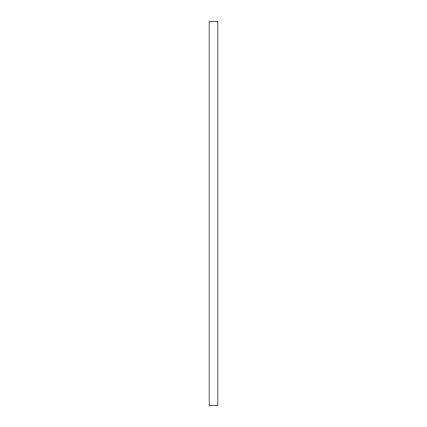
<?xml version="1.0" encoding="UTF-8"?>
<svg xmlns="http://www.w3.org/2000/svg" width="427" height="427" viewBox="0 0 427 427"><rect width="100%" height="100%" fill="white"/><g stroke="black" fill="none" stroke-linecap="round" stroke-linejoin="round"><path stroke-width="0.64" d="M217.839 21.35L209.161 21.35L209.161 405.65L217.839 405.65L217.839 21.35"/></g></svg>
